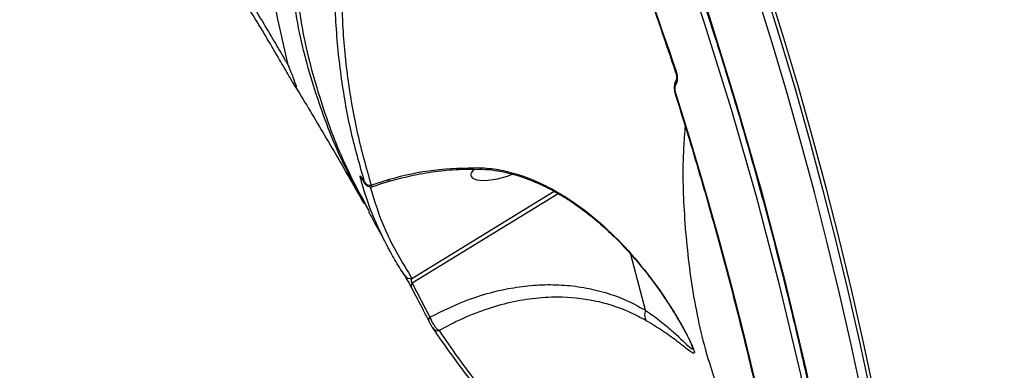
# Model space of a CAD drawing. Header units: millimetres. Extents: x -6901 to 7060, y -7557 to 6158.
# Drawn here: x -1108 to -959.3, y 2422.1 to 2475.8 of the extents above; entities that cross this region are included whole.
import ezdxf

# ---------------------------------------------------------------- set-up
doc = ezdxf.new("R2010")
doc.units = ezdxf.units.MM
for name, color, linetype in [('DIKOM_ОБЪЕКТ', 7, 'Continuous'), ('DIKOM_РАЗМЕР_ЗОНА', 7, 'Continuous'), ('DIKOM_РАЗМЕР_ОБЪЕКТА', 7, 'Continuous')]:
    doc.layers.add(name, color=color, linetype=linetype)
doc.styles.add('style1', font='arial.ttf', dxfattribs={"width": 0.8})
doc.dimstyles.new('1-50', dxfattribs={"dimtxt": 300, "dimasz": 200, "dimexe": 100, "dimexo": 0, "dimgap": 100, "dimtad": 1, "dimtxsty": 'style1', "dimcen": 200, "dimclrd": 7, "dimclre": 7, "dimclrt": 7, "dimadec": 1, "dimazin": 2, "dimtfac": 1, "dimtmove": 0, "dimatfit": 2, "dimfxl": 0, "dimlwd": 25, "dimlwe": 18, "dimarcsym": 0})

# ---------------------------------------------------------------- blocks, each defined once
blk = doc.blocks.new('*D2')
at = {"layer": 'Defpoints', "color": 0, "transparency": 16777216}
for p in [(-1102.73, 4151.17), (-5819.23, -4492.42), (4721.24, -4492.42)]:
    blk.add_point(p, dxfattribs=at)
at = {"layer": 'DIKOM_РАЗМЕР_ОБЪЕКТА', "color": 7, "lineweight": 18, "transparency": 16777216}
for p, q in [((-1102.73, 4151.17), (-5919.23, 4151.17)), ((4721.24, -4492.42), (-5919.23, -4492.42))]:
    blk.add_line(p, q, dxfattribs=at)
at = {"layer": 'DIKOM_РАЗМЕР_ОБЪЕКТА', "color": 7, "lineweight": 25, "transparency": 16777216}
blk.add_line((-5819.23, 3951.17), (-5819.23, -4292.42), dxfattribs=at)
at = {"layer": 'DIKOM_РАЗМЕР_ОБЪЕКТА', "color": 7, "transparency": 16777216}
for points in [[(-5852.56, 3951.17), (-5785.89, 3951.17), (-5819.23, 4151.17)], [(-5852.56, -4292.42), (-5785.89, -4292.42), (-5819.23, -4492.42)]]:
    blk.add_solid(points, dxfattribs=at)
at = {"layer": 'DIKOM_РАЗМЕР_ОБЪЕКТА', "color": 7, "transparency": 16777216, "insert": (-6072.4, -170.63), "char_height": 300, "attachment_point": 5, "rotation": 90, "style": 'style1'}
blk.add_mtext('8650', dxfattribs=at)
blk = doc.blocks.new('*D3')
at = {"layer": 'Defpoints', "color": 0, "transparency": 16777216}
for p in [(-1553.27, 6158.28), (-6450.85, -6312.94), (5659.92, -6312.94)]:
    blk.add_point(p, dxfattribs=at)
at = {"layer": 'DIKOM_РАЗМЕР_ЗОНА', "color": 7, "lineweight": 18, "transparency": 16777216}
for p, q in [((-1553.27, 6158.28), (-6550.85, 6158.28)), ((5659.92, -6312.94), (-6550.85, -6312.94))]:
    blk.add_line(p, q, dxfattribs=at)
at = {"layer": 'DIKOM_РАЗМЕР_ЗОНА', "color": 7, "lineweight": 25, "transparency": 16777216}
blk.add_line((-6450.85, 5958.28), (-6450.85, -6112.94), dxfattribs=at)
at = {"layer": 'DIKOM_РАЗМЕР_ЗОНА', "color": 7, "transparency": 16777216}
for points in [[(-6484.18, 5958.28), (-6417.52, 5958.28), (-6450.85, 6158.28)], [(-6484.18, -6112.94), (-6417.52, -6112.94), (-6450.85, -6312.94)]]:
    blk.add_solid(points, dxfattribs=at)
at = {"layer": 'DIKOM_РАЗМЕР_ЗОНА', "color": 7, "transparency": 16777216, "insert": (-6704.02, -77.33), "char_height": 300, "attachment_point": 5, "rotation": 90, "style": 'style1'}
blk.add_mtext('12500', dxfattribs=at)

msp = doc.modelspace()

# ---------------------------------------------------------------- linework, layer by layer
at = {"layer": 'DIKOM_ОБЪЕКТ', "color": 7, "linetype": 'Continuous', "lineweight": 15}
for p, q in [((-1068.41, 2475.624), (-1066.907, 2469.028)), ((-1066.986, 2469.205), (-1066.986, 2469.205)), ((-1066.907, 2469.028), (-1066.903, 2469.016)), ((-1066.903, 2469.016), (-1066.865, 2468.911)), ((-1007.485, 2467.701), (-1007.481, 2467.688)), ((-1007.469, 2465.859), (-1007.478, 2465.847)), ((-1054.117, 2450.446), (-1051.598, 2451.261)), ((-1047.873, 2436.202), (-1026.116, 2449.516)), ((-1025.465, 2449.132), (-1047.82, 2435.451)), ((-1012.12, 2431.341), (-1014.351, 2439.867)), ((-1047.82, 2435.451), (-1045.13, 2430.275))]:
    msp.add_line(p, q, dxfattribs=at)
at = {"layer": 'DIKOM_ОБЪЕКТ', "color": 7, "linetype": 'Continuous', "lineweight": 15, "flags": 128}
for points in [[(-972.762, 2293.905), (-973.278, 2308.418), (-974.1, 2322.872), (-975.228, 2337.255), (-976.66, 2351.56), (-978.397, 2365.777), (-980.437, 2379.895), (-982.778, 2393.906), (-985.42, 2407.802), (-988.359, 2421.572), (-991.595, 2435.207), (-995.125, 2448.699), (-998.947, 2462.04), (-1003.059, 2475.219), (-1007.457, 2488.229), (-1012.139, 2501.061), (-1017.102, 2513.706), (-1022.342, 2526.157), (-1027.857, 2538.404), (-1033.642, 2550.441), (-1039.693, 2562.259), (-1046.008, 2573.851)], [(-1045.416, 2575.067), (-1039.083, 2563.441), (-1033.013, 2551.587), (-1027.211, 2539.514), (-1021.679, 2527.229), (-1016.423, 2514.741), (-1011.445, 2502.057), (-1006.749, 2489.187), (-1002.338, 2476.138), (-998.214, 2462.919), (-994.38, 2449.538), (-990.839, 2436.005), (-987.594, 2422.328), (-984.645, 2408.517), (-981.996, 2394.58), (-979.648, 2380.526), (-977.602, 2366.365), (-975.86, 2352.106), (-974.423, 2337.758), (-973.291, 2323.331), (-972.467, 2308.834), (-971.949, 2294.276)], [(-993.815, 2480.28), (-991.475, 2472.742), (-989.226, 2465.152), (-987.069, 2457.513), (-985.005, 2449.825), (-983.034, 2442.091), (-981.157, 2434.311), (-979.373, 2426.487), (-977.683, 2418.622)], [(-977.058, 2418.51), (-978.755, 2426.416), (-980.547, 2434.279), (-982.433, 2442.099), (-984.414, 2449.872), (-986.489, 2457.599), (-988.657, 2465.276), (-990.918, 2472.903), (-993.272, 2480.478)], [(-978.954, 2418.228), (-980.64, 2426.077), (-982.42, 2433.883), (-984.293, 2441.645), (-986.26, 2449.363), (-988.319, 2457.033), (-990.471, 2464.655), (-992.715, 2472.228), (-995.05, 2479.749)], [(-1066.907, 2469.028), (-1066.979, 2469.184), (-1066.986, 2469.205)], [(-1066.903, 2469.016), (-1066.976, 2469.174), (-1066.986, 2469.205)], [(-1007.515, 2464.551), (-1005.271, 2457.334), (-1003.114, 2450.066), (-1001.048, 2442.75), (-999.07, 2435.387), (-997.183, 2427.978), (-995.386, 2420.526), (-993.679, 2413.032), (-992.064, 2405.497)]]:
    msp.add_lwpolyline(points, dxfattribs=at)
at = {"layer": 'DIKOM_ОБЪЕКТ', "color": 7, "linetype": 'Continuous', "lineweight": 15}
for centre, radius, start, end in [((-1007.256, 2467.747), 0.234, 140.11724, 191.41362), ((-1006.767, 2466.111), 0.758, 146.93017, 200.40265), ((-1006.758, 2466.124), 0.759, 146.86056, 200.38043), ((-1007.359, 2464.409), 0.211, 137.66897, 192.39168), ((-1037.068, 2453.453), 0.578, 213.812, 265.84289), ((-1054.99, 2452.196), 0.92, 207.07956, 234.33307), ((-1054.294, 2451.374), 0.945, 209.79347, 280.83968), ((-1051.232, 2451.602), 0.5, 222.99431, 280.65721), ((-1048.17, 2437.092), 0.938, 209.76826, 288.46612), ((-1047.517, 2435.056), 0.497, 127.41742, 199.57088), ((-1010.464, 2430.646), 1.797, 157.25026, 210.9558), ((-1044.845, 2429.883), 0.485, 126.08991, 199.02175), ((-1043.929, 2429.065), 0.879, 208.88061, 283.39942)]:
    msp.add_arc(centre, radius, start, end, dxfattribs=at)
for start_param, end_param in [(5.7128263, 6.8253968), (0.5422115, 1.9116065)]:
    msp.add_ellipse((-1034.397, 2453.104), major_axis=(-4.457, -1.226), ratio=0.3336051, start_param=start_param, end_param=end_param, dxfattribs=at)
for points, knots in [([(-1045.438, 2574.761), (-1044.413, 2572.919), (-1041.438, 2567.575), (-1036.679, 2558.581), (-1031.235, 2547.723), (-1026.017, 2536.682), (-1021.023, 2525.468), (-1016.258, 2514.085), (-1011.724, 2502.541), (-1007.424, 2490.841), (-1003.359, 2478.991), (-999.532, 2466.999), (-995.945, 2454.871), (-992.6, 2442.612), (-989.499, 2430.231), (-986.644, 2417.734), (-984.035, 2405.127), (-981.675, 2392.417), (-979.565, 2379.612), (-977.705, 2366.718), (-976.098, 2353.742), (-974.743, 2340.692), (-973.641, 2327.574), (-972.797, 2314.395), (-972.29, 2303.261), (-972.101, 2296.516), (-972.036, 2294.194)], [0, 0, 0, 0, 0.0228161, 0.066201, 0.1095863, 0.1529706, 0.1963549, 0.2397388, 0.2831224, 0.326506, 0.3698887, 0.4132718, 0.4566537, 0.5000361, 0.5434185, 0.5868002, 0.6301824, 0.6735634, 0.7169456, 0.7603268, 0.8037081, 0.84709, 0.8904709, 0.9338522, 0.9772335, 1, 1, 1, 1]), ([(-1019.546, 2501.279), (-1018.161, 2497.605), (-1014.789, 2488.664), (-1010.795, 2477.462), (-1008.27, 2469.928), (-1007.52, 2467.687)], [0, 0, 0, 0, 0.3289158, 0.8004286, 1, 1, 1, 1]), ([(-1019.465, 2501.49), (-1019.248, 2500.913), (-1018.16, 2498.024), (-1014.002, 2486.845), (-1010.317, 2476.212), (-1007.435, 2467.897)], [0, 0, 0, 0, 0.0517094, 0.2585572, 1, 1, 1, 1]), ([(-1082.461, 2493.626), (-1081.331, 2491.949), (-1079.078, 2488.605), (-1076.056, 2483.959), (-1073.354, 2479.692), (-1071.026, 2475.902), (-1069.098, 2472.678), (-1067.628, 2470.16), (-1066.995, 2469.07), (-1066.71, 2468.579)], [0, 0, 0, 0, 0.1470367, 0.2931899, 0.4393852, 0.5864193, 0.7323157, 0.8792827, 1, 1, 1, 1]), ([(-1066.096, 2466.144), (-1066.26, 2466.417), (-1066.639, 2467.046), (-1067.719, 2468.921), (-1069.26, 2471.557), (-1071.232, 2474.858), (-1073.601, 2478.715), (-1076.351, 2483.059), (-1079.428, 2487.79), (-1081.725, 2491.199), (-1082.874, 2492.904)], [0, 0, 0, 0, 0.0988252, 0.2274765, 0.3562275, 0.4852088, 0.6140676, 0.7423364, 0.87106, 1, 1, 1, 1]), ([(-1068.509, 2489.137), (-1068.533, 2488.907), (-1068.651, 2487.758), (-1068.88, 2484.825), (-1068.872, 2480.57), (-1068.767, 2477.177), (-1068.421, 2475.672), (-1068.41, 2475.624)], [0, 0, 0, 0, 0.0469946, 0.2349835, 0.6112614, 0.9875382, 1, 1, 1, 1]), ([(-1055.115, 2450.905), (-1055.87, 2453.555), (-1057.381, 2458.855), (-1058.81, 2467.233), (-1059.674, 2475.891), (-1059.679, 2481.922), (-1059.682, 2484.937)], [0, 0, 0, 0, 0.2491207, 0.4982434, 0.7491202, 1, 1, 1, 1]), ([(-1058.664, 2484.433), (-1058.662, 2481.442), (-1058.66, 2475.462), (-1057.811, 2466.833), (-1056.391, 2458.443), (-1054.875, 2453.112), (-1054.117, 2450.446)], [0, 0, 0, 0, 0.249121, 0.4982417, 0.7491215, 1, 1, 1, 1]), ([(-1054.461, 2446.553), (-1055.875, 2449.046), (-1059.085, 2454.702), (-1062.658, 2464.303), (-1065.206, 2473.298), (-1065.948, 2479.086), (-1066.199, 2481.048)], [0, 0, 0, 0, 0.2387763, 0.5417663, 0.8447557, 1, 1, 1, 1]), ([(-1065.563, 2481.137), (-1065.363, 2479.294), (-1064.744, 2473.598), (-1062.389, 2464.656), (-1058.963, 2454.875), (-1055.823, 2449.066), (-1054.412, 2446.457)], [0, 0, 0, 0, 0.1450523, 0.4484244, 0.7522811, 1, 1, 1, 1]), ([(-1066.985, 2469.206), (-1066.978, 2469.184), (-1066.96, 2469.123), (-1066.933, 2469.06), (-1066.915, 2469.02)], [0, 0, 0, 0, 0.3639795, 1, 1, 1, 1]), ([(-1066.865, 2468.911), (-1066.911, 2468.997), (-1066.969, 2469.104), (-1066.969, 2469.224), (-1066.968, 2469.248)], [0, 0, 0, 0, 0.7999424, 1, 1, 1, 1]), ([(-1066.865, 2468.911), (-1066.586, 2468.207), (-1066.028, 2466.798), (-1065.609, 2465.661), (-1065.563, 2465.334), (-1065.726, 2465.52), (-1066.037, 2466.044), (-1066.096, 2466.144)], [0, 0, 0, 0, 0.2366096, 0.4730175, 0.7085896, 0.9446788, 1, 1, 1, 1]), ([(-1007.483, 2467.686), (-1007.477, 2467.669), (-1007.444, 2467.584), (-1007.395, 2467.368), (-1007.358, 2467.08), (-1007.357, 2466.816), (-1007.377, 2466.634), (-1007.404, 2466.525), (-1007.409, 2466.515), (-1007.411, 2466.51)], [0, 0, 0, 0, 0.0473096, 0.2282025, 0.4297637, 0.6096893, 0.7620816, 0.8896968, 1, 1, 1, 1]), ([(-1007.435, 2467.897), (-1007.39, 2467.739), (-1007.299, 2467.422), (-1007.248, 2466.895), (-1007.272, 2466.413), (-1007.355, 2466.06), (-1007.438, 2465.915), (-1007.469, 2465.859)], [0, 0, 0, 0, 0.2182561, 0.4368108, 0.6530077, 0.8657571, 1, 1, 1, 1]), ([(-1066.112, 2466.134), (-1065.401, 2464.972), (-1063.149, 2461.293), (-1059.652, 2455.352), (-1056.778, 2450.375), (-1055.369, 2447.878), (-1055.243, 2447.655)], [0, 0, 0, 0, 0.1851336, 0.5864588, 0.9630467, 1, 1, 1, 1]), ([(-1007.395, 2466.519), (-1007.453, 2466.428), (-1007.606, 2466.186), (-1007.718, 2465.675), (-1007.733, 2465.01), (-1007.613, 2464.569), (-1007.559, 2464.37)], [0, 0, 0, 0, 0.1522933, 0.4051239, 0.7314729, 1, 1, 1, 1]), ([(-1007.478, 2465.847), (-1007.483, 2465.838), (-1007.523, 2465.776), (-1007.584, 2465.62), (-1007.619, 2465.371), (-1007.62, 2465.096), (-1007.591, 2464.823), (-1007.539, 2464.635), (-1007.515, 2464.551)], [0, 0, 0, 0, 0.0340468, 0.2523069, 0.4705575, 0.5979723, 0.8192056, 1, 1, 1, 1]), ([(-1007.565, 2464.364), (-1006.912, 2462.285), (-1005.015, 2456.254), (-1002.059, 2446.167), (-998.778, 2434.064), (-995.747, 2421.837), (-993.573, 2412.245), (-992.415, 2406.729), (-992.126, 2405.353)], [0, 0, 0, 0, 0.1082668, 0.3141007, 0.5199424, 0.7257789, 0.9316169, 1, 1, 1, 1]), ([(-1006.051, 2459.51), (-1006.14, 2458.396), (-1006.511, 2453.757), (-1006.274, 2445.582), (-1005.191, 2435.084), (-1003.172, 2425.305), (-1001.054, 2419.4), (-1000.096, 2416.728)], [0, 0, 0, 0, 0.0711143, 0.2962386, 0.5451098, 0.794171, 1, 1, 1, 1]), ([(-1055.809, 2451.777), (-1055.818, 2451.827), (-1055.835, 2451.926), (-1055.748, 2451.842), (-1055.598, 2451.612), (-1055.455, 2451.348), (-1055.39, 2451.228)], [0, 0, 0, 0, 0.2591552, 0.5177343, 0.7812225, 1, 1, 1, 1]), ([(-1051.598, 2451.261), (-1051.5, 2451.289), (-1049.154, 2451.968), (-1044.45, 2453.002), (-1039.864, 2453.088), (-1037.548, 2453.132)], [0, 0, 0, 0, 0.0210943, 0.5057101, 1, 1, 1, 1]), ([(-1051.134, 2451.09), (-1050.117, 2451.368), (-1047.868, 2451.982), (-1044.369, 2452.564), (-1040.7, 2452.925), (-1038.295, 2452.897), (-1037.109, 2452.883)], [0, 0, 0, 0, 0.2185362, 0.4830357, 0.7452552, 1, 1, 1, 1]), ([(-1037.548, 2453.132), (-1036.574, 2453.058), (-1034.626, 2452.911), (-1031.346, 2452.068), (-1027.883, 2450.681), (-1023.791, 2448.404), (-1019.5, 2445.202), (-1015.142, 2441.001), (-1011.244, 2436.318), (-1008.556, 2432.384), (-1006.849, 2429.538), (-1005.856, 2427.749), (-1005.065, 2426.172), (-1004.627, 2425.089), (-1004.613, 2424.622), (-1005.135, 2424.898), (-1006.117, 2425.668), (-1007.554, 2426.802), (-1009.448, 2428.168), (-1011.152, 2429.204), (-1012.004, 2429.722)], [0, 0, 0, 0, 0.0478387, 0.0957326, 0.1551276, 0.2146196, 0.3020678, 0.3896657, 0.4817491, 0.5736882, 0.6070714, 0.6403858, 0.6772294, 0.7075557, 0.737923, 0.7828309, 0.8291221, 0.8755382, 0.9377621, 1, 1, 1, 1]), ([(-1037.108, 2452.875), (-1037.092, 2452.875), (-1036.471, 2452.888), (-1035.125, 2452.715), (-1033.086, 2452.335), (-1030.922, 2451.7), (-1028.657, 2450.823), (-1026.315, 2449.676), (-1023.893, 2448.245), (-1021.425, 2446.519), (-1018.946, 2444.499), (-1016.507, 2442.215), (-1014.124, 2439.676), (-1011.819, 2436.897), (-1009.87, 2434.245), (-1008.337, 2431.929), (-1007.282, 2430.228), (-1006.745, 2429.283), (-1006.525, 2428.895)], [0, 0, 0, 0, 0.0013597, 0.0539033, 0.1070278, 0.1633787, 0.2229552, 0.2859729, 0.3528438, 0.4260977, 0.5026195, 0.5829197, 0.667172, 0.7552211, 0.8470947, 0.9101567, 0.9631695, 1, 1, 1, 1]), ([(-1048.985, 2436.626), (-1049.114, 2436.825), (-1049.764, 2437.818), (-1051.344, 2440.434), (-1053.413, 2444.566), (-1054.946, 2448.651), (-1055.619, 2451.088), (-1055.809, 2451.777)], [0, 0, 0, 0, 0.0413734, 0.2068712, 0.5381499, 0.8694306, 1, 1, 1, 1]), ([(-1055.633, 2451.641), (-1055.634, 2451.642), (-1055.637, 2451.646), (-1055.606, 2451.603), (-1055.533, 2451.481), (-1055.429, 2451.299), (-1055.343, 2451.129), (-1055.318, 2451.078)], [0, 0, 0, 0, 0.0416155, 0.2150129, 0.4745775, 0.8440373, 1, 1, 1, 1]), ([(-1055.39, 2451.228), (-1055.372, 2451.194), (-1055.299, 2451.056), (-1055.192, 2450.873), (-1055.108, 2450.76), (-1055.076, 2450.76), (-1055.102, 2450.856), (-1055.115, 2450.905)], [0, 0, 0, 0, 0.07993, 0.3181466, 0.5556014, 0.7773884, 1, 1, 1, 1]), ([(-1055.374, 2451.192), (-1055.324, 2451.099), (-1055.199, 2450.866), (-1055.087, 2450.685), (-1054.915, 2450.481), (-1054.724, 2450.327), (-1054.464, 2450.213), (-1054.157, 2450.167), (-1053.959, 2450.228), (-1053.868, 2450.256)], [0, 0, 0, 0, 0.1611457, 0.4027951, 0.5055972, 0.6093799, 0.7327401, 0.8775617, 1, 1, 1, 1]), ([(-1054.117, 2450.446), (-1054.045, 2450.36), (-1053.936, 2450.229), (-1053.89, 2450.262), (-1053.874, 2450.273)], [0, 0, 0, 0, 0.6570386, 1, 1, 1, 1]), ([(-1053.86, 2450.231), (-1052.962, 2450.55), (-1052.062, 2450.87), (-1051.154, 2451.129), (-1051.151, 2451.129)], [0, 0, 0, 0, 0.9966145, 1, 1, 1, 1]), ([(-1054.286, 2450.208), (-1053.592, 2447.972), (-1052.089, 2443.124), (-1049.349, 2438.625), (-1047.873, 2436.202)], [0, 0, 0, 0, 0.4612647, 1, 1, 1, 1]), ([(-1054.534, 2446.392), (-1054.235, 2445.859), (-1053.243, 2444.095), (-1052.264, 2442.244), (-1051.582, 2440.953)], [0, 0, 0, 0, 0.3022634, 1, 1, 1, 1]), ([(-1047.986, 2434.89), (-1048.046, 2435.002), (-1048.166, 2435.226), (-1048.373, 2435.597), (-1048.572, 2435.946), (-1048.757, 2436.261), (-1048.897, 2436.491), (-1048.959, 2436.587), (-1048.985, 2436.626)], [0, 0, 0, 0, 0.1643607, 0.3291286, 0.4897641, 0.6616397, 0.8613924, 1, 1, 1, 1]), ([(-1047.873, 2436.202), (-1047.894, 2436.171), (-1047.941, 2436.1), (-1047.99, 2435.972), (-1048.006, 2435.838), (-1047.996, 2435.736), (-1047.978, 2435.667), (-1047.952, 2435.604), (-1047.914, 2435.543), (-1047.869, 2435.49), (-1047.837, 2435.465), (-1047.82, 2435.451)], [0, 0, 0, 0, 0.1851945, 0.4305702, 0.6102325, 0.6934569, 0.7464447, 0.8084411, 0.8667274, 0.9298614, 1, 1, 1, 1]), ([(-1045.303, 2429.725), (-1045.568, 2430.244), (-1046.453, 2431.976), (-1047.355, 2433.69), (-1047.986, 2434.89)], [0, 0, 0, 0, 0.299639, 1, 1, 1, 1]), ([(-1045.13, 2430.275), (-1043.116, 2431.254), (-1038.911, 2433.298), (-1033.409, 2434.697), (-1028.829, 2435.233), (-1025.385, 2435.268), (-1021.99, 2434.93), (-1018.634, 2434.192), (-1015.314, 2433.058), (-1013.185, 2431.913), (-1012.12, 2431.341)], [0, 0, 0, 0, 0.1847822, 0.3856904, 0.4882343, 0.5907687, 0.6915527, 0.7923248, 0.896172, 1, 1, 1, 1]), ([(-1012.004, 2429.722), (-1012.852, 2430.177), (-1015.398, 2431.543), (-1019.927, 2432.926), (-1024.935, 2433.434), (-1029.413, 2433.16), (-1033.312, 2432.454), (-1037.215, 2431.275), (-1040.704, 2429.833), (-1042.849, 2428.681), (-1043.726, 2428.21)], [0, 0, 0, 0, 0.0856146, 0.257204, 0.4325666, 0.5515699, 0.6705876, 0.7929695, 0.9153578, 1, 1, 1, 1]), ([(-1012.12, 2431.341), (-1011.384, 2430.813), (-1009.905, 2429.753), (-1008.116, 2428.247), (-1006.641, 2426.894), (-1005.534, 2425.801), (-1004.969, 2425.346), (-1004.829, 2425.406), (-1004.941, 2425.709), (-1004.959, 2425.756)], [0, 0, 0, 0, 0.1956487, 0.393123, 0.5642429, 0.7379435, 0.8927154, 0.9835686, 1, 1, 1, 1]), ([(-1044.699, 2428.641), (-1044.703, 2428.648), (-1044.736, 2428.698), (-1044.807, 2428.814), (-1044.925, 2429.019), (-1045.053, 2429.25), (-1045.186, 2429.498), (-1045.264, 2429.649), (-1045.303, 2429.725)], [0, 0, 0, 0, 0.0354322, 0.2573199, 0.4481686, 0.6280573, 0.8143706, 1, 1, 1, 1]), ([(-1045.13, 2430.275), (-1045.056, 2430.087), (-1044.907, 2429.712), (-1044.586, 2429.149), (-1044.233, 2428.665), (-1043.938, 2428.362), (-1043.777, 2428.247), (-1043.726, 2428.21)], [0, 0, 0, 0, 0.2221585, 0.444419, 0.6650853, 0.8922181, 1, 1, 1, 1]), ([(-1026.585, 2408.289), (-1028.275, 2409.725), (-1032.693, 2413.479), (-1038.815, 2420.23), (-1042.737, 2425.837), (-1044.699, 2428.641)], [0, 0, 0, 0, 0.2363332, 0.6181662, 1, 1, 1, 1]), ([(-1043.726, 2428.21), (-1041.8, 2425.435), (-1037.947, 2419.884), (-1030.89, 2412.292), (-1022.975, 2405.21), (-1016.867, 2401.032), (-1013.813, 2398.943)], [0, 0, 0, 0, 0.248615, 0.4972308, 0.7486157, 1, 1, 1, 1]), ([(-1006.525, 2428.895), (-1006.467, 2428.796), (-1006.154, 2428.255), (-1005.749, 2427.479), (-1005.303, 2426.584), (-1005.064, 2426.052), (-1004.962, 2425.763), (-1004.96, 2425.757), (-1004.96, 2425.755)], [0, 0, 0, 0, 0.067902, 0.3708845, 0.5852259, 0.7806141, 0.9493262, 1, 1, 1, 1])]:
    msp.add_open_spline(points, degree=3, knots=knots, dxfattribs=at)

# ---------------------------------------------------------------- dimensions: what is measured, and where the dimension line sits
at = {"layer": 'DIKOM_РАЗМЕР_ЗОНА'}
dim = msp.add_linear_dim(base=(-6450.85, -6312.937), p1=(-1553.272, 6158.285), p2=(5659.925, -6312.937), angle=90, text='12500', dimstyle='1-50', dxfattribs=at)
dim.commit()
dim.dimension.update_dxf_attribs({"geometry": '*D3', "text_midpoint": (-6450.85, -77.326), "dimtype": 160})
at = {"layer": 'DIKOM_РАЗМЕР_ОБЪЕКТА'}
dim = msp.add_linear_dim(base=(-5819.225, -4492.425), p1=(-1102.732, 4151.169), p2=(4721.24, -4492.425), angle=90, text='8650', dimstyle='1-50', dxfattribs=at)
dim.commit()
dim.dimension.update_dxf_attribs({"geometry": '*D2', "text_midpoint": (-5819.225, -170.628), "dimtype": 160})

doc.saveas('drawing.dxf')
